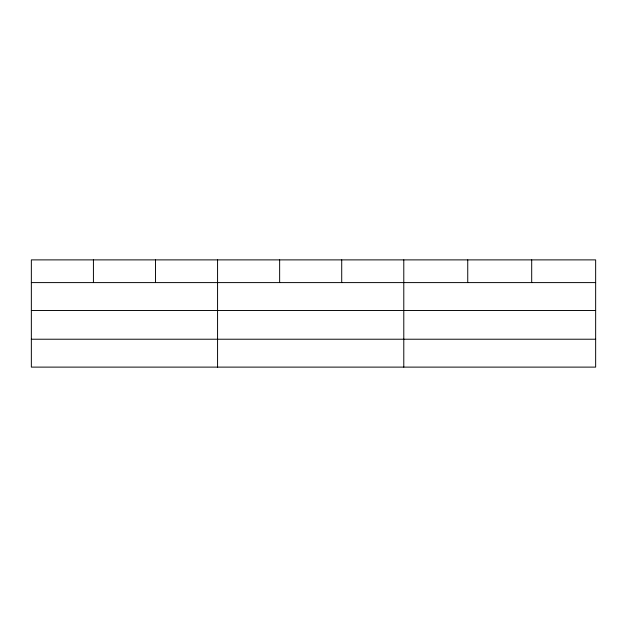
<?xml version="1.0" encoding="UTF-8"?>
<svg xmlns="http://www.w3.org/2000/svg" width="627" height="627" viewBox="0 0 627 627"><rect width="100%" height="100%" fill="white"/><g stroke="black" fill="none" stroke-linecap="round" stroke-linejoin="round"><path stroke-width="0.94" d="M595.65 310.49L595.65 259.884L31.35 259.884L31.35 367.116L595.65 367.116L595.65 310.49L31.35 310.49M31.35 282.597L595.65 282.597M31.35 339.223L595.65 339.223M531.696 259.884L531.696 282.597M467.742 259.884L467.742 282.597M403.788 259.884L403.788 367.116M341.715 259.884L341.715 282.597M279.642 259.884L279.642 282.597M217.569 259.884L217.569 367.116M155.496 259.884L155.496 282.597M93.423 259.884L93.423 282.597"/></g></svg>
